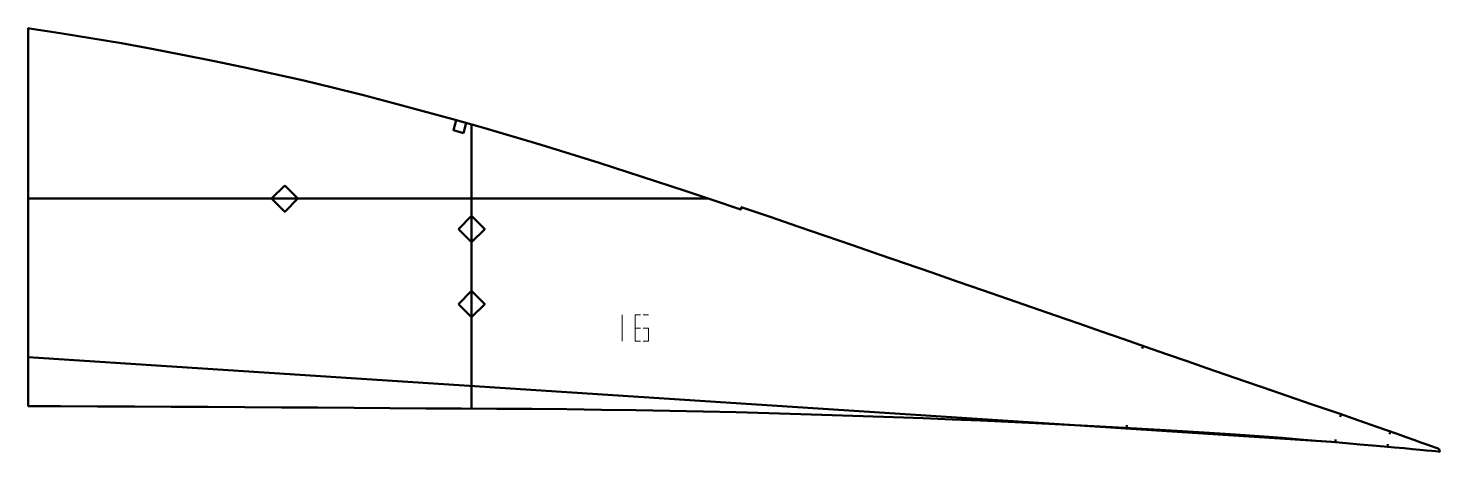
# Model space of a CAD drawing. Header units: metres. Extents: x 554 to 1093, y 103 to 265.
import ezdxf

# ---------------------------------------------------------------- set-up
doc = ezdxf.new("R2010")
doc.units = ezdxf.units.M
doc.layers.add('Layer', color=1, linetype='Continuous', lineweight=50)
doc.layers.add('NumLabel', color=1, linetype='Continuous', lineweight=15)

msp = doc.modelspace()

# ---------------------------------------------------------------- linework, layer by layer
at = {"layer": 'Layer', "color": 7}
for p, q in [((723.53, 119.87), (723.53, 228.28)), ((554.12, 200), (813.92, 200)), ((646.1, 200), (658.1, 200)), ((723.53, 182.38), (723.53, 194.38)), ((723.53, 153.76), (723.53, 165.76)), ((554.12, 139.46), (1053.78, 106.99))]:
    msp.add_line(p, q, dxfattribs=at)
at = {"layer": 'Layer'}
for p, q in [((980.08, 143.75), (979.75, 142.81)), ((973.79, 113.53), (973.72, 112.53)), ((1055.71, 117.68), (1055.38, 116.73)), ((1053.59, 108.01), (1053.53, 107.01)), ((1074.59, 111.09), (1074.26, 110.14)), ((1073.51, 106.29), (1073.46, 105.29))]:
    msp.add_line(p, q, dxfattribs=at)
for points in [[(1093.18, 104.44), (1092.73, 104.61), (1091.7, 104.98), (1090.25, 105.51), (1088.4, 106.17), (1086.16, 106.98), (1083.52, 107.92), (1080.52, 108.98), (1077.15, 110.18), (1073.45, 111.49), (1069.41, 112.92), (1065.04, 114.45), (1060.34, 116.08), (1055.32, 117.81), (1049.97, 119.65), (1044.32, 121.59), (1038.37, 123.64), (1032.13, 125.78), (1025.61, 128.02), (1018.81, 130.36), (1011.75, 132.8), (1004.43, 135.33), (996.85, 137.95), (989.04, 140.65), (980.98, 143.44), (972.71, 146.31), (964.21, 149.26), (955.5, 152.28), (946.59, 155.38), (937.48, 158.54), (928.19, 161.77), (918.72, 165.06), (909.08, 168.41), (899.28, 171.8), (889.33, 175.24), (879.22, 178.73), (868.98, 182.26), (858.62, 185.83), (848.15, 189.42), (837.58, 193.03), (826.91, 196.66), (826.68, 196.74), (826.36, 195.8), (815.86, 199.35), (805.05, 202.97), (794.18, 206.55), (783.23, 210.11), (772.23, 213.63), (761.18, 217.1), (750.06, 220.49), (738.87, 223.83), (727.64, 227.11), (716.36, 230.31), (705.04, 233.43), (693.66, 236.47), (682.26, 239.44), (670.84, 242.29), (659.39, 245.03), (647.87, 247.64), (636.29, 250.15), (624.67, 252.58), (613.02, 254.91), (601.36, 257.15), (589.69, 259.28), (578, 261.28), (566.29, 263.17), (554.56, 264.95), (554.12, 265.01), (554.12, 120.8), (566.46, 120.75), (580.56, 120.71), (594.67, 120.66), (608.77, 120.59), (622.83, 120.51), (636.85, 120.43), (650.83, 120.34), (664.74, 120.24), (678.58, 120.14), (692.33, 120.04), (706.01, 119.96), (719.62, 119.89), (733.14, 119.81), (746.58, 119.71), (759.91, 119.59), (773.14, 119.44), (786.24, 119.26), (799.19, 119.04), (811.98, 118.78), (824.6, 118.48), (837.02, 118.15), (849.25, 117.79), (861.27, 117.41), (873.06, 117.02), (884.64, 116.6), (895.99, 116.17), (907.09, 115.73), (917.95, 115.28), (928.56, 114.82), (938.9, 114.33), (948.98, 113.84), (958.79, 113.34), (968.31, 112.83), (977.53, 112.32), (986.45, 111.79), (995.06, 111.26), (1003.37, 110.73), (1011.35, 110.21), (1019, 109.69), (1026.32, 109.17), (1033.31, 108.65), (1039.95, 108.13), (1046.23, 107.62), (1052.15, 107.13), (1057.7, 106.66), (1062.87, 106.21), (1067.67, 105.8), (1072.1, 105.41), (1076.14, 105.05), (1079.78, 104.72), (1083.03, 104.42), (1085.86, 104.15), (1088.28, 103.92), (1090.27, 103.72), (1091.82, 103.57), (1092.91, 103.45), (1093.4, 103.4), (1093.18, 104.44)], [(720.4, 225.01), (716.55, 226.1), (717.64, 229.95), (721.49, 228.86), (720.4, 225.01)], [(652.1, 205), (657.1, 200), (652.1, 195), (647.1, 200), (652.1, 205)], [(718.53, 188.38), (723.53, 193.38), (728.53, 188.38), (723.53, 183.38), (718.53, 188.38)], [(718.53, 159.76), (723.53, 164.76), (728.53, 159.76), (723.53, 154.76), (718.53, 159.76)]]:
    msp.add_lwpolyline(points, close=True, dxfattribs=at)
at = {"layer": 'NumLabel', "color": 1}
for points in [[(781.03, 155.59), (781.03, 145.59)], [(788.03, 155.59), (786.03, 155.59), (786.03, 145.59), (788.03, 145.59)], [(791.03, 155.59), (789.03, 155.59)], [(788.03, 150.59), (786.03, 150.59)], [(789.03, 145.59), (791.03, 145.59), (791.03, 150.59), (789.03, 150.59)]]:
    msp.add_lwpolyline(points, dxfattribs=at)

doc.saveas('drawing.dxf')
